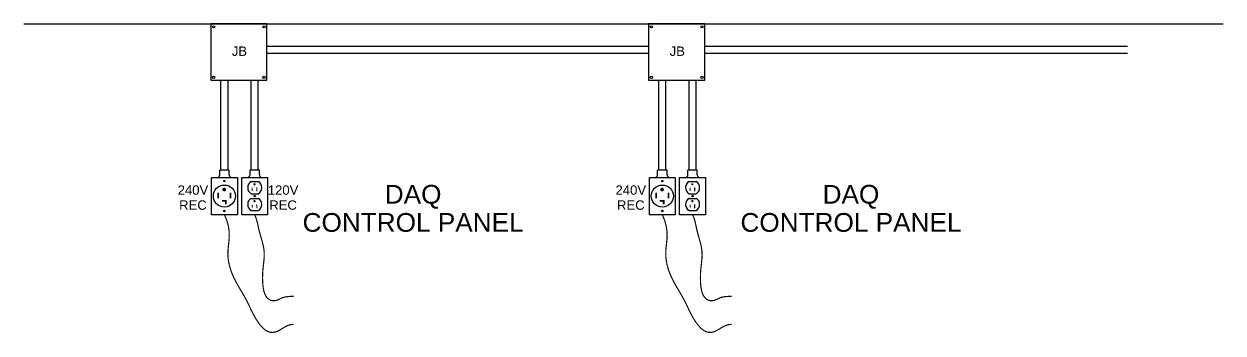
# Model space of a CAD drawing. Header units: inches. Extents: x -1574 to 492, y -294 to 234.
# Drawn here: x -1417.4 to -1289.4, y 55.7 to 88.7 of the extents above; entities that cross this region are included whole.
import ezdxf
from ezdxf.enums import TextEntityAlignment as Align

# ---------------------------------------------------------------- set-up
doc = ezdxf.new("R2010")
doc.units = ezdxf.units.IN
doc.header["$MEASUREMENT"] = 0
doc.layers.add('CHAMBER EXTERIOR', color=7, linetype='Continuous')
doc.layers.add('EXTERIOR ELEC EQUIP', color=190, linetype='Continuous')
doc.styles.get("Standard").update_dxf_attribs({"font": 'ARIAL.TTF'})

# ---------------------------------------------------------------- blocks, each defined once
blk = doc.blocks.new('Fs1box')
at = {"linetype": 'Continuous'}
for p, q in [((0.25, 0.5), (0.78, 0.5)), ((0.78, -0.5), (0.78, 0.5)), ((0.25, -0.5), (0.78, -0.5))]:
    blk.add_line(p, q, dxfattribs=at)
blk.add_lwpolyline([(-4, -1.38), (-4, 1.38), (0, 1.38), (0, -1.38)], close=True, dxfattribs=at)
for centre, start, end in [((0.25, 0.75), 180, 270), ((0.25, -0.75), 90, 180)]:
    blk.add_arc(centre, 0.25, start, end, dxfattribs=at)

msp = doc.modelspace()

# ---------------------------------------------------------------- linework, layer by layer
at = {"layer": 'CHAMBER EXTERIOR'}
msp.add_line((-1417.36088, 88.69181), (-1289.36088, 88.69181), dxfattribs=at)
at = {"layer": 'EXTERIOR ELEC EQUIP'}
for p, q in [((-1391.42898, 86.31112), (-1350.68828, 86.31112)), ((-1344.68828, 86.31112), (-1299.57083, 86.31112)), ((-1391.42898, 85.56112), (-1350.68828, 85.56112)), ((-1344.68828, 85.56112), (-1299.57083, 85.56112)), ((-1396.33031, 73.10707), (-1396.33031, 82.69181)), ((-1395.58031, 73.10707), (-1395.58031, 82.69181)), ((-1393.10579, 73.10707), (-1393.10579, 82.69181)), ((-1392.35579, 73.10707), (-1392.35579, 82.69181)), ((-1349.58961, 73.16957), (-1349.58961, 82.69181)), ((-1348.83961, 73.16957), (-1348.83961, 82.69181)), ((-1346.36509, 73.16957), (-1346.36509, 82.69181)), ((-1345.61509, 73.16957), (-1345.61509, 82.69181)), ((-1393.10178, 71.87841), (-1392.35137, 71.87841)), ((-1346.36108, 71.87841), (-1345.61068, 71.87841)), ((-1393.10178, 70.57961), (-1392.35137, 70.57961)), ((-1346.36108, 70.57961), (-1345.61068, 70.57961)), ((-1393.10178, 70.07656), (-1392.35137, 70.07656)), ((-1346.36108, 70.07656), (-1345.61068, 70.07656)), ((-1393.10178, 68.77776), (-1392.35137, 68.77776)), ((-1346.36108, 68.77776), (-1345.61068, 68.77776))]:
    msp.add_line(p, q, dxfattribs=at)
for points in [[(-1397.42898, 82.69181), (-1391.42898, 82.69181), (-1391.42898, 88.69181), (-1397.42898, 88.69181)], [(-1350.68828, 82.69181), (-1344.68828, 82.69181), (-1344.68828, 88.69181), (-1350.68828, 88.69181)]]:
    msp.add_lwpolyline(points, close=True, dxfattribs=at)
for points, const_width in [([(-1392.75283, 71.64363, -1), (-1392.75283, 71.52363, -1)], 0.12), ([(-1346.01214, 71.64363, -1), (-1346.01214, 71.52363, -1)], 0.12), ([(-1395.98558, 71.11705, -1), (-1395.98558, 70.91698, -1)], 0.20007), ([(-1349.24489, 71.11705, -1), (-1349.24489, 70.91698, -1)], 0.20007), ([(-1392.75283, 69.84178, -1), (-1392.75283, 69.72178, -1)], 0.12), ([(-1346.01214, 69.84178, -1), (-1346.01214, 69.72178, -1)], 0.12)]:
    msp.add_lwpolyline(points, format="xyb", close=True, dxfattribs=dict(at, const_width=const_width))
for points, const_width in [([(-1396.62352, 70.69112), (-1396.62352, 70.08329)], 0.1787), ([(-1395.30822, 70.69112), (-1395.30822, 70.08329)], 0.1787), ([(-1392.99069, 71.20947), (-1392.99069, 70.88067)], 0.12), ([(-1392.50364, 71.24348), (-1392.50364, 70.83532)], 0.12), ([(-1349.88282, 70.69112), (-1349.88282, 70.08329)], 0.1787), ([(-1348.56753, 70.69112), (-1348.56753, 70.08329)], 0.1787), ([(-1346.25, 71.20947), (-1346.25, 70.88067)], 0.12), ([(-1345.76295, 71.24348), (-1345.76295, 70.83532)], 0.12), ([(-1396.23078, 69.81738), (-1395.81502, 69.81738), (-1395.81502, 69.43964)], 0.1875), ([(-1392.99069, 69.40762), (-1392.99069, 69.07881)], 0.12), ([(-1392.50364, 69.44163), (-1392.50364, 69.03346)], 0.12), ([(-1349.49008, 69.81738), (-1349.07433, 69.81738), (-1349.07433, 69.43964)], 0.1875), ([(-1346.25, 69.40762), (-1346.25, 69.07881)], 0.12), ([(-1345.76295, 69.44163), (-1345.76295, 69.03346)], 0.12), ([(-1388.55977, 56.63249), (-1388.80235, 56.61357), (-1389.02131, 56.56768), (-1389.22026, 56.50027), (-1389.40281, 56.41677), (-1389.57257, 56.32262), (-1389.73316, 56.22325), (-1389.88818, 56.12412), (-1390.04127, 56.03065), (-1390.1954, 55.94774), (-1390.35113, 55.87816), (-1390.50839, 55.82412), (-1390.66711, 55.78785), (-1390.82722, 55.77157), (-1390.98864, 55.77749), (-1391.15132, 55.80784), (-1391.31518, 55.86484), (-1391.48002, 55.95003), (-1391.64513, 56.06229), (-1391.8097, 56.19981), (-1391.97287, 56.36078), (-1392.13382, 56.54341), (-1392.29172, 56.74588), (-1392.44572, 56.9664), (-1392.59501, 57.20316), (-1392.73914, 57.45423), (-1392.87923, 57.71724), (-1393.01683, 57.98969), (-1393.15346, 58.26907), (-1393.29064, 58.5529), (-1393.4299, 58.83867), (-1393.57278, 59.12389), (-1393.72079, 59.40605), (-1393.87489, 59.68345), (-1394.03371, 59.95752), (-1394.19531, 60.23047), (-1394.35775, 60.50454), (-1394.51907, 60.78194), (-1394.67733, 61.06489), (-1394.8306, 61.35561), (-1394.97692, 61.65632), (-1395.11421, 61.96881), (-1395.23976, 62.2931), (-1395.35073, 62.62877), (-1395.44427, 62.9754), (-1395.51754, 63.33258), (-1395.56768, 63.69989), (-1395.59186, 64.07691), (-1395.58722, 64.46324), (-1395.5544, 64.8594), (-1395.50798, 65.26971), (-1395.46602, 65.69945), (-1395.44659, 66.1539), (-1395.46773, 66.63832), (-1395.54753, 67.158), (-1395.70403, 67.7182), (-1395.95531, 68.3242)], 0.125), ([(-1388.55977, 59.63249), (-1388.88819, 59.61943), (-1389.15472, 59.59975), (-1389.36805, 59.57449), (-1389.53686, 59.54465), (-1389.66984, 59.51127), (-1389.77565, 59.47538), (-1389.86299, 59.43799), (-1389.94054, 59.40013), (-1390.0156, 59.36276), (-1390.08997, 59.32657), (-1390.16405, 59.29219), (-1390.23828, 59.26023), (-1390.31306, 59.23133), (-1390.38882, 59.2061), (-1390.46596, 59.18518), (-1390.54491, 59.16918), (-1390.62594, 59.15877), (-1390.70877, 59.15475), (-1390.793, 59.15794), (-1390.8782, 59.16918), (-1390.96395, 59.18931), (-1391.04984, 59.21915), (-1391.13545, 59.25954), (-1391.22037, 59.3113), (-1391.30409, 59.3754), (-1391.38572, 59.45324), (-1391.4643, 59.54635), (-1391.53885, 59.65625), (-1391.6084, 59.78447), (-1391.67198, 59.93253), (-1391.72862, 60.10198), (-1391.77734, 60.29432), (-1391.81736, 60.51018), (-1391.84863, 60.74659), (-1391.87129, 60.99966), (-1391.88547, 61.26549), (-1391.89133, 61.5402), (-1391.88899, 61.81991), (-1391.8786, 62.10073), (-1391.86029, 62.37878), (-1391.83476, 62.65104), (-1391.80493, 62.91803), (-1391.77426, 63.18113), (-1391.74623, 63.44174), (-1391.72431, 63.70123), (-1391.71198, 63.961), (-1391.7127, 64.22244), (-1391.72994, 64.48693), (-1391.76594, 64.75528), (-1391.81798, 65.02603), (-1391.88211, 65.2971), (-1391.95435, 65.56644), (-1392.03077, 65.83199), (-1392.10739, 66.0917), (-1392.18026, 66.34352), (-1392.24543, 66.58537), (-1392.30033, 66.81602), (-1392.348, 67.03738), (-1392.39288, 67.25222), (-1392.43941, 67.46325), (-1392.49203, 67.67323), (-1392.55517, 67.88489), (-1392.63328, 68.10096), (-1392.73079, 68.3242)], 0.125), ([(-1341.81907, 56.63249), (-1342.06166, 56.61357), (-1342.28062, 56.56768), (-1342.47956, 56.50027), (-1342.66211, 56.41677), (-1342.83187, 56.32262), (-1342.99246, 56.22325), (-1343.14749, 56.12412), (-1343.30057, 56.03065), (-1343.45471, 55.94774), (-1343.61044, 55.87816), (-1343.7677, 55.82412), (-1343.92642, 55.78785), (-1344.08652, 55.77157), (-1344.24795, 55.77749), (-1344.41062, 55.80784), (-1344.57448, 55.86484), (-1344.73932, 55.95003), (-1344.90444, 56.06229), (-1345.069, 56.19981), (-1345.23217, 56.36078), (-1345.39312, 56.54341), (-1345.55102, 56.74588), (-1345.70503, 56.9664), (-1345.85431, 57.20316), (-1345.99844, 57.45423), (-1346.13854, 57.71724), (-1346.27613, 57.98969), (-1346.41276, 58.26907), (-1346.54994, 58.5529), (-1346.68921, 58.83867), (-1346.83208, 59.12389), (-1346.98009, 59.40605), (-1347.13419, 59.68345), (-1347.29302, 59.95752), (-1347.45462, 60.23047), (-1347.61705, 60.50454), (-1347.77837, 60.78194), (-1347.93664, 61.06489), (-1348.0899, 61.35561), (-1348.23623, 61.65632), (-1348.37351, 61.96881), (-1348.49906, 62.2931), (-1348.61003, 62.62877), (-1348.70357, 62.9754), (-1348.77684, 63.33258), (-1348.82698, 63.69989), (-1348.85116, 64.07691), (-1348.84652, 64.46324), (-1348.8137, 64.8594), (-1348.76728, 65.26971), (-1348.72532, 65.69945), (-1348.70589, 66.1539), (-1348.72704, 66.63832), (-1348.80683, 67.158), (-1348.96334, 67.7182), (-1349.21461, 68.3242)], 0.125), ([(-1341.81907, 59.63249), (-1342.14749, 59.61943), (-1342.41402, 59.59975), (-1342.62736, 59.57449), (-1342.79617, 59.54465), (-1342.92914, 59.51127), (-1343.03495, 59.47538), (-1343.1223, 59.43799), (-1343.19984, 59.40013), (-1343.2749, 59.36276), (-1343.34927, 59.32657), (-1343.42336, 59.29219), (-1343.49758, 59.26023), (-1343.57236, 59.23133), (-1343.64812, 59.2061), (-1343.72526, 59.18518), (-1343.80421, 59.16918), (-1343.88524, 59.15877), (-1343.96808, 59.15475), (-1344.0523, 59.15794), (-1344.1375, 59.16918), (-1344.22325, 59.18931), (-1344.30914, 59.21915), (-1344.39476, 59.25954), (-1344.47968, 59.3113), (-1344.56339, 59.3754), (-1344.64503, 59.45324), (-1344.7236, 59.54635), (-1344.79815, 59.65625), (-1344.86771, 59.78447), (-1344.93129, 59.93253), (-1344.98792, 60.10198), (-1345.03664, 60.29432), (-1345.07666, 60.51018), (-1345.10793, 60.74659), (-1345.13059, 60.99966), (-1345.14478, 61.26549), (-1345.15063, 61.5402), (-1345.14829, 61.81991), (-1345.1379, 62.10073), (-1345.11959, 62.37878), (-1345.09407, 62.65104), (-1345.06423, 62.91803), (-1345.03356, 63.18113), (-1345.00554, 63.44174), (-1344.98362, 63.70123), (-1344.97128, 63.961), (-1344.972, 64.22244), (-1344.98924, 64.48693), (-1345.02524, 64.75531), (-1345.07729, 65.02627), (-1345.14141, 65.29792), (-1345.21366, 65.56839), (-1345.29007, 65.83581), (-1345.36669, 66.0983), (-1345.43957, 66.35398), (-1345.50473, 66.601), (-1345.55963, 66.83802), (-1345.6073, 67.06595), (-1345.65218, 67.28624), (-1345.69872, 67.50036), (-1345.75133, 67.70976), (-1345.81448, 67.91589), (-1345.89258, 68.12022), (-1345.99009, 68.3242)], 0.125)]:
    msp.add_lwpolyline(points, dxfattribs=dict(at, const_width=const_width))
for centre, radius in [((-1397.12615, 88.38719), 0.12299), ((-1391.73181, 88.38719), 0.12299), ((-1350.38545, 88.38719), 0.12299), ((-1344.99112, 88.38719), 0.12299), ((-1397.12615, 82.99642), 0.12299), ((-1391.73181, 82.99642), 0.12299), ((-1350.38545, 82.99642), 0.12299), ((-1344.99112, 82.99642), 0.12299), ((-1395.95933, 71.92216), 0.075), ((-1349.21863, 71.92216), 0.075), ((-1395.95933, 70.32243), 1.17991), ((-1392.72657, 70.32809), 0.075), ((-1349.21863, 70.32243), 1.17991), ((-1345.98588, 70.32809), 0.075), ((-1395.95933, 68.73402), 0.075), ((-1349.21863, 68.73402), 0.075)]:
    msp.add_circle(centre, radius, dxfattribs=at)
for centre, start, end in [((-1392.72657, 71.22901), 120.0177615, 239.9822385), ((-1392.72657, 71.22901), 300.0177615, 59.9822385), ((-1345.98588, 71.22901), 120.0177615, 239.9822385), ((-1345.98588, 71.22901), 300.0177615, 59.9822385), ((-1392.72657, 69.42716), 120.0177615, 239.9822385), ((-1392.72657, 69.42716), 300.0177615, 59.9822385), ((-1345.98588, 69.42716), 120.0177615, 239.9822385), ((-1345.98588, 69.42716), 300.0177615, 59.9822385)]:
    msp.add_arc(centre, 0.75, start, end, dxfattribs=at)

# ---------------------------------------------------------------- block references
at = {"layer": 'EXTERIOR ELEC EQUIP', "rotation": 90}
for p in [(-1395.95531, 72.3242), (-1392.73079, 72.3242), (-1349.21461, 72.3242), (-1345.99009, 72.3242)]:
    msp.add_blockref('Fs1box', p, dxfattribs=at)

# ---------------------------------------------------------------- texts
at = {"layer": 'EXTERIOR ELEC EQUIP'}
for s, height, p in [('JB', 1, (-1394.3585, 85.28945)), ('JB', 1, (-1347.61781, 85.28945)), ('240V', 1, (-1399.32153, 70.46646)), ('120V', 1, (-1389.70247, 70.46646)), ('DAQ', 2, (-1375.81984, 69.51715)), ('240V', 1, (-1352.58083, 70.46646)), ('DAQ', 2, (-1329.07915, 69.51715)), ('REC', 1, (-1399.32153, 68.86346)), ('REC', 1, (-1389.70247, 68.86346)), ('REC', 1, (-1352.58083, 68.86346)), ('CONTROL PANEL', 2, (-1375.81984, 66.51227)), ('CONTROL PANEL', 2, (-1329.07915, 66.51227))]:
    msp.add_text(s, height=height, dxfattribs=at).set_placement(p, align=Align.CENTER)

doc.saveas('drawing.dxf')
